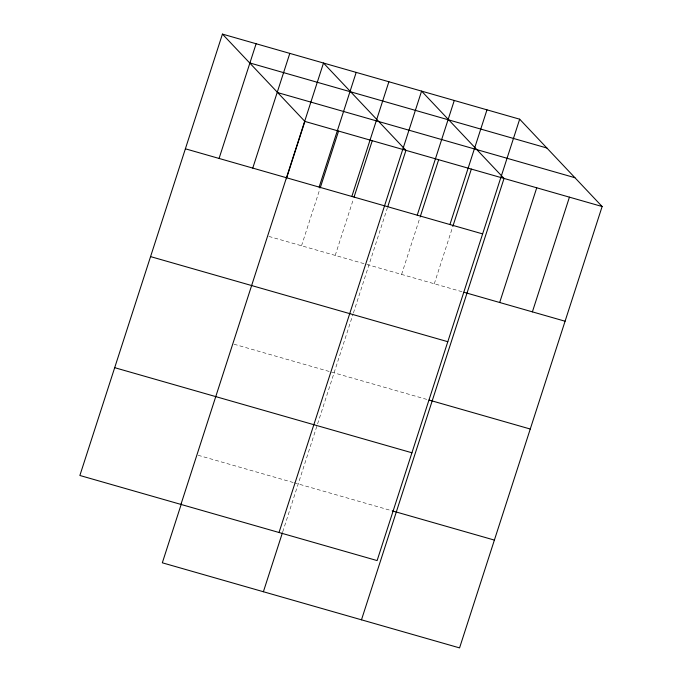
<?xml version="1.0" encoding="UTF-8"?>
<svg xmlns="http://www.w3.org/2000/svg" width="682" height="682" viewBox="0 0 682 682"><rect width="100%" height="100%" fill="white"/><g stroke="black" fill="none" stroke-linecap="round" stroke-linejoin="round"><path stroke-width="0.51" stroke-dasharray="3.41 2.56" d="M301.529 245.767L320.054 188.411M335.212 255.409L353.412 199.067M282.732 531.841L353.106 313.967M353.429 312.97L387.427 207.703M401.596 274.42L420.121 217.064M434.298 283.78L452.498 227.43M268.861 236.415L365.842 264.181M366.865 264.471L462.908 291.964M234.045 344.214L428.083 399.771M198.164 455.286L293.107 482.472M294.121 482.762L391.187 510.554"/><path stroke-width="1.02" d="M222.434 34.1L79.871 475.482L377.112 560.578L519.675 119.197L222.434 34.1L304.888 121.422L602.129 206.518L459.566 647.9L162.325 562.803L181.344 503.904M219.075 158.446L256.117 43.742M252.758 168.096L289.807 53.392M180.935 504.416L323.498 63.034L405.952 150.355L387.751 206.697M286.363 178.769L304.888 121.422M319.142 187.098L356.192 72.394M320.378 187.405L338.579 131.063M351.844 196.459L388.885 81.755M354.06 197.055L372.261 140.705M279.023 532.497L421.587 91.115L504.041 178.437L361.477 619.819M263.388 591.737L282.408 532.838M417.231 215.18L454.28 100.476M420.444 216.058L438.645 159.716M449.932 224.54L486.974 109.836M452.822 226.424L471.347 169.076M499.684 302.501L536.734 187.797M532.386 311.862L569.436 197.158M249.646 62.914L546.887 148.011M277.676 92.607L574.917 177.704M185.385 148.804L482.626 233.9M463.931 292.263L565.08 321.222M150.569 256.611L447.81 341.708M429.106 400.061L530.264 429.029M114.687 367.675L411.928 452.78M392.21 510.844L494.39 540.093M519.675 119.197L602.129 206.518"/></g></svg>
